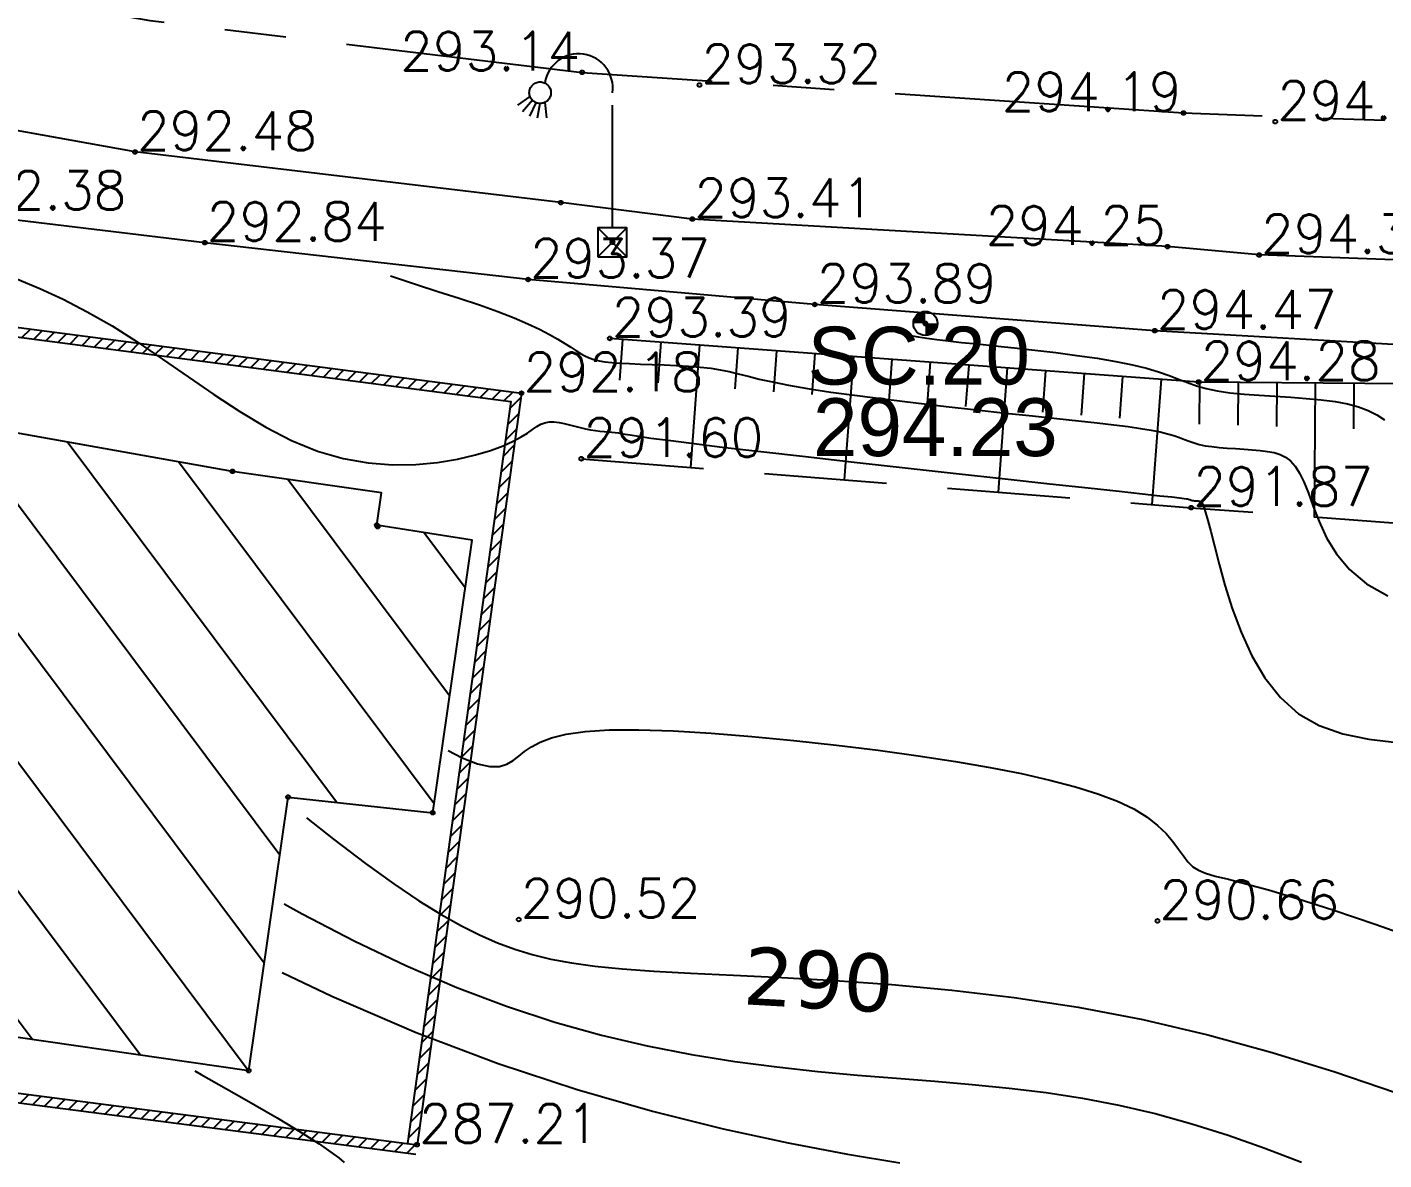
# Model space of a CAD drawing. Extents: x 524954 to 526204, y 9523489 to 9524010.
# Drawn here: x 525824.67 to 525859.84, y 9523770.25 to 9523799.6 of the extents above; entities that cross this region are included whole.
import ezdxf
from ezdxf.enums import TextEntityAlignment as Align

# ---------------------------------------------------------------- set-up
doc = ezdxf.new("R2010")
doc.units = 0
doc.header["$PDMODE"] = 33
doc.header["$PDSIZE"] = 0.1
doc.linetypes.add('AXES2', pattern=[28.575, 19.05, -3.175, 3.175, -3.175])
doc.linetypes.add('CACHE2', pattern=[4.7625, 3.175, -1.5875])
for name, color, linetype in [('Axe_Route_Existante', 1, 'AXES2'), ('Bas_Talus', 40, 'CACHE2'), ('Bati', 6, 'Continuous'), ('Bati_H', 1, 'Continuous'), ('Bord_Route_Existante', 6, 'Continuous'), ('Cloture', 7, 'Continuous'), ('CN_01_00', 3, 'Continuous'), ('CN_02_00', 4, 'Continuous'), ('CN_10_00', 1, 'Continuous'), ('Cotation Courbes de niveau', 7, 'Continuous'), ('Haut_Talus', 30, 'Continuous'), ('Murs', 1, 'Continuous'), ('Réseau_Electrique', 1, 'CACHE2'), ('Talus', 2, 'Continuous'), ('TopoAlt', 3, 'Continuous'), ('TopoAlt polygo', 7, 'Continuous'), ('TOPOJIS', 7, 'Continuous'), ('TOPOJIS polygo', 1, 'Continuous'), ('TopoMat polygo', 1, 'Continuous')]:
    doc.layers.add(name, color=color, linetype=linetype)
doc.layers.add('Trottoir', color=7, linetype='Continuous', true_color=0xff6666)
doc.styles.add('Arial 1.0', font='arial.ttf', dxfattribs={"width": 0.99, "height": 1})
doc.styles.add('Simplex 1.0', font='Simplex.shx', dxfattribs={"width": 0.99, "height": 1})
doc.styles.add('Verdana 1.0', font='verdana.ttf', dxfattribs={"width": 0.99, "height": 1})
pattern_1 = [(45, (0, 0), (-0.1767766952966, 0.1767766952966), [])]

# ---------------------------------------------------------------- blocks, each defined once
blk = doc.blocks.new('TCPOINT M')
at = {"color": 0}
blk.add_point((0, 0), dxfattribs=at)
at = {"layer": 'TopoAlt', "style": 'Simplex 1.0', "width": 0.99}
blk.add_attdef('ALT', (0.15, 0.15), '', height=1, dxfattribs=at)
blk = doc.blocks.new('l006')
at = {"color": 0, "linetype": 'Continuous'}
for p, q in [((-0.374983, 0.374983), (0.374983, -0.374983)), ((0.374983, 0.374983), (-0.374983, -0.374983))]:
    blk.add_line(p, q, dxfattribs=at)
at = {"color": 0}
for points in [[(0, 0.374983), (0, 3.874983)], [(-2.13811, 3.780655), (-2.462092, 3.556373)], [(-2.076053, 3.680811), (-2.327604, 3.38372)], [(-1.982361, 3.616916), (-2.1506, 3.266515)], [(-1.881771, 3.595557), (-1.952051, 3.211468)], [(-1.751571, 3.624204), (-1.711147, 3.227417)]]:
    blk.add_lwpolyline(points, dxfattribs=at)
at = {"color": 0, "linetype": 'Continuous'}
blk.add_lwpolyline([(-0.374983, -0.374983), (0.374983, -0.374983), (0.374983, 0.374983), (-0.374983, 0.374983)], close=True, dxfattribs=at)
at = {"color": 0}
blk.add_circle((-1.875, 3.874983), 0.279508, dxfattribs=at)
blk.add_arc((-0.875, 3.999983), 0.883883, 351.869898, 171.869898, dxfattribs=at)
blk = doc.blocks.new('TCPOINT polygo')
at = {"color": 0, "const_width": 0.075}
blk.add_lwpolyline([(0, 0.0375, 1), (0, -0.0375, 1)], format="xyb", close=True, dxfattribs=at)
at = {"color": 0}
blk.add_point((0, 0), dxfattribs=at)
at = {"layer": 'TopoAlt polygo', "style": 'Arial 1.0', "width": 0.99}
blk.add_attdef('ALT', (0.15, 0.15), '', height=2, dxfattribs=at)
at = {"layer": 'TopoMat polygo', "style": 'Arial 1.0', "width": 0.99}
blk.add_attdef('MAT', text='', height=2, dxfattribs=at).set_placement((0.15, -2.5), align=Align.TOP_LEFT)
blk = doc.blocks.new('t014')
at = {"color": 0, "const_width": 1.249375}
for points in [[(0, 0.625313, 0.414214), (-0.625313, 0, 1)], [(0, -0.625312, 0.414214), (0.625313, 0, 0.414214)]]:
    blk.add_lwpolyline(points, format="xyb", dxfattribs=at)
at = {"color": 0}
blk.add_circle((0, 0), 1.25, dxfattribs=at)

msp = doc.modelspace()

# ---------------------------------------------------------------- hatches: boundary and pattern name
at = {"layer": 'Bati_H'}
h = msp.add_hatch(dxfattribs=at)
h.set_pattern_fill('_U', color=256, scale=2, angle=126.7841, style=0, pattern_type=0)
h.set_pattern_definition([(126.784066204, (0, 0), (-1.60179585354, -1.1976017884), [])])
h.paths.add_polyline_path([(525830.413, 9523772.56), (525831.437, 9523779.649), (525835.184, 9523779.243), (525836.204, 9523786.309), (525833.735, 9523786.698), (525833.855, 9523787.529), (525829.992, 9523788.089), (525824.374, 9523789.089), (525822.175, 9523773.859), (525822.159, 9523773.752)])
at = {"layer": 'Murs'}
h = msp.add_hatch(dxfattribs=at)
h.set_pattern_fill('_U', color=256, scale=0.25, angle=45, style=0, pattern_type=0)
h.set_pattern_definition(pattern_1)
h.paths.add_polyline_path([(525813.855, 9523773.345), (525816.379, 9523792.871), (525837.487, 9523790.115), (525834.777, 9523770.641), (525834.529, 9523770.675), (525837.205, 9523789.9), (525816.595, 9523792.591), (525814.103, 9523773.313)])
h = msp.add_hatch(dxfattribs=at)
h.set_pattern_fill('_U', color=256, scale=0.25, angle=45, style=0, pattern_type=0)
h.set_pattern_definition(pattern_1)
h.paths.add_polyline_path([(525828.739, 9523750.601), (525810.164, 9523754.498), (525814.103, 9523773.313), (525834.777, 9523770.641), (525834.745, 9523770.393), (525814.3, 9523773.035), (525810.46, 9523754.692), (525828.79, 9523750.846)])

# ---------------------------------------------------------------- linework, layer by layer
at = {"layer": 'Axe_Route_Existante', "ltscale": 0.5, "flags": 128}
msp.add_lwpolyline([(525586.699, 9523773.004), (525594.438, 9523777.106), (525618.223, 9523789.407), (525625.013, 9523793.73), (525631.595, 9523797.596), (525637.632, 9523800.898), (525652.791, 9523807.42), (525669.106, 9523811.823), (525685.979, 9523814.884), (525693.088, 9523815.654), (525707.454, 9523816.694), (525717.039, 9523816.84), (525725.297, 9523816.644), (525729.698, 9523816.378), (525741.406, 9523815.177), (525741.84, 9523815.117), (525749.699, 9523813.877), (525775.145, 9523809.302), (525803.422, 9523804.201), (525817.048, 9523801.682), (525827.851, 9523799.771), (525839.056, 9523798.429), (525854.65, 9523797.376), (525870.172, 9523796.814), (525884.208, 9523797.02), (525899.003, 9523797.789), (525917.125, 9523799.773), (525932.341, 9523803.156), (525937.747, 9523804.809), (525941.803, 9523806.256), (525947.141, 9523808.768), (525964.848, 9523819.198), (525980.541, 9523832.453), (525991.817, 9523846.401), (526001.896, 9523863.645), (526032.968, 9523917.472), (526051.53, 9523951.634), (526076.259, 9523995.188)], dxfattribs=at)
at = {"layer": 'Bas_Talus', "flags": 128}
msp.add_lwpolyline([(525839.037, 9523788.415), (525854.848, 9523787.148), (525871.519, 9523785.902), (525879.904, 9523785.426)], dxfattribs=at)
at = {"layer": 'Bati', "flags": 128}
msp.add_lwpolyline([(525830.413, 9523772.56), (525831.437, 9523779.649), (525835.184, 9523779.243), (525836.204, 9523786.309), (525833.735, 9523786.698), (525833.855, 9523787.529), (525829.992, 9523788.089), (525824.374, 9523789.089), (525822.175, 9523773.859), (525822.159, 9523773.752)], close=True, dxfattribs=at)
at = {"layer": 'Bord_Route_Existante', "flags": 128}
msp.add_lwpolyline([(525884.152, 9523793.467), (525869.882, 9523793.206), (525856.608, 9523793.696), (525854.234, 9523793.913), (525841.914, 9523794.627), (525838.504, 9523795.053), (525827.467, 9523796.366), (525816.218, 9523798.392), (525803.195, 9523800.73), (525774.527, 9523805.903), (525748.816, 9523810.429), (525741.663, 9523811.609), (525729.63, 9523812.83), (525724.918, 9523813.109), (525716.953, 9523813.279), (525707.671, 9523813.078)], dxfattribs=at)
at = {"layer": 'Cloture', "elevation": 292.18, "flags": 128}
for points in [[(525813.855, 9523773.345), (525816.379, 9523792.871), (525837.487, 9523790.115), (525834.777, 9523770.641)], [(525814.103, 9523773.313), (525816.595, 9523792.591), (525837.205, 9523789.9), (525834.529, 9523770.675)]]:
    msp.add_lwpolyline(points, dxfattribs=at)
at = {"layer": 'Cloture', "flags": 128}
for points in [[(525828.739, 9523750.601), (525810.164, 9523754.498), (525814.103, 9523773.313), (525834.777, 9523770.641)], [(525828.79, 9523750.846), (525810.46, 9523754.692), (525814.3, 9523773.035), (525834.745, 9523770.393)]]:
    msp.add_lwpolyline(points, dxfattribs=at)
at = {"layer": 'CN_01_00', "flags": 128}
for points, elevation in [([(525834.087, 9523793.159), (525834.242, 9523793.104), (525834.767, 9523792.929), (525835.317, 9523792.752), (525835.867, 9523792.574), (525836.394, 9523792.4), (525836.876, 9523792.231), (525837.295, 9523792.069), (525837.653, 9523791.916), (525837.956, 9523791.773), (525838.212, 9523791.639), (525838.427, 9523791.516), (525838.608, 9523791.404), (525838.762, 9523791.305), (525838.895, 9523791.218), (525839.015, 9523791.143), (525839.129, 9523791.081), (525839.242, 9523791.03), (525839.362, 9523790.988), (525839.495, 9523790.954), (525839.647, 9523790.928), (525839.827, 9523790.908), (525840.039, 9523790.892), (525840.289, 9523790.88), (525840.569, 9523790.87), (525840.871, 9523790.86), (525841.186, 9523790.849), (525841.504, 9523790.835), (525841.818, 9523790.817), (525842.116, 9523790.793), (525842.392, 9523790.762), (525842.639, 9523790.721), (525842.871, 9523790.673), (525843.105, 9523790.616), (525843.358, 9523790.552), (525843.647, 9523790.482), (525843.99, 9523790.405), (525844.403, 9523790.323), (525844.904, 9523790.236), (525845.504, 9523790.145), (525846.185, 9523790.052), (525846.927, 9523789.957), (525847.705, 9523789.863), (525848.498, 9523789.772), (525849.282, 9523789.684), (525850.036, 9523789.601), (525850.736, 9523789.526), (525851.365, 9523789.459), (525851.922, 9523789.399), (525852.413, 9523789.345), (525852.842, 9523789.295), (525853.214, 9523789.248), (525853.535, 9523789.203), (525853.809, 9523789.158), (525854.04, 9523789.112), (525854.234, 9523789.064), (525854.399, 9523789.014), (525854.543, 9523788.963), (525854.672, 9523788.914), (525854.795, 9523788.868), (525854.92, 9523788.824), (525855.055, 9523788.786), (525855.206, 9523788.754), (525855.381, 9523788.729), (525855.575, 9523788.71), (525855.783, 9523788.694), (525855.998, 9523788.68), (525856.216, 9523788.666), (525856.431, 9523788.651), (525856.636, 9523788.631), (525856.826, 9523788.607), (525856.997, 9523788.574), (525857.15, 9523788.526), (525857.29, 9523788.457), (525857.418, 9523788.358), (525857.539, 9523788.223), (525857.655, 9523788.045), (525857.77, 9523787.815), (525857.887, 9523787.528), (525858.012, 9523787.18), (525858.162, 9523786.787), (525858.355, 9523786.369), (525858.611, 9523785.948), (525858.948, 9523785.542), (525859.387, 9523785.173), (525859.945, 9523784.86)], 293), ([(525835.585, 9523780.858), (525835.946, 9523780.666), (525836.349, 9523780.507), (525836.665, 9523780.439), (525836.912, 9523780.443), (525837.106, 9523780.502), (525837.268, 9523780.595), (525837.414, 9523780.707), (525837.565, 9523780.829), (525837.742, 9523780.953), (525837.967, 9523781.074), (525838.26, 9523781.185), (525838.642, 9523781.278), (525839.134, 9523781.348), (525839.758, 9523781.387), (525840.525, 9523781.391), (525841.416, 9523781.362), (525842.402, 9523781.304), (525843.456, 9523781.221), (525844.548, 9523781.117), (525845.65, 9523780.996), (525846.734, 9523780.862), (525847.772, 9523780.719), (525848.74, 9523780.571), (525849.632, 9523780.417), (525850.448, 9523780.257), (525851.186, 9523780.09), (525851.847, 9523779.915), (525852.43, 9523779.733), (525852.933, 9523779.541), (525853.356, 9523779.34), (525853.701, 9523779.13), (525853.977, 9523778.916), (525854.197, 9523778.702), (525854.373, 9523778.495), (525854.518, 9523778.301), (525854.644, 9523778.124), (525854.763, 9523777.97), (525854.888, 9523777.845), (525855.033, 9523777.751), (525855.22, 9523777.676), (525855.471, 9523777.603), (525855.81, 9523777.517), (525856.262, 9523777.403), (525856.848, 9523777.243), (525857.592, 9523777.023), (525858.519, 9523776.727), (525859.639, 9523776.345), (525860.914, 9523775.893)], 291), ([(525831.334, 9523776.878), (525831.797, 9523776.621), (525833.148, 9523775.921), (525834.491, 9523775.28), (525835.811, 9523774.712), (525837.096, 9523774.226), (525838.346, 9523773.818), (525839.562, 9523773.479), (525840.744, 9523773.202), (525841.895, 9523772.977), (525843.014, 9523772.797), (525844.104, 9523772.654), (525845.165, 9523772.539), (525846.198, 9523772.445), (525847.209, 9523772.362), (525848.198, 9523772.283), (525849.172, 9523772.201), (525850.132, 9523772.106), (525851.083, 9523771.991), (525852.028, 9523771.848), (525852.971, 9523771.668), (525853.914, 9523771.446), (525854.859, 9523771.184), (525855.806, 9523770.884), (525856.754, 9523770.552), (525857.704, 9523770.191)], 289), ([(525829.014, 9523772.554), (525829.183, 9523772.461), (525830.3, 9523771.832), (525831.155, 9523771.335), (525831.788, 9523770.951), (525832.237, 9523770.662), (525832.544, 9523770.45), (525832.748, 9523770.296), (525832.888, 9523770.183)], 287)]:
    msp.add_lwpolyline(points, dxfattribs=dict(at, elevation=elevation))
at = {"layer": 'CN_02_00', "flags": 128}
for points, elevation in [([(525824.42, 9523793.073), (525824.995, 9523792.83), (525825.6, 9523792.549), (525826.229, 9523792.227), (525826.872, 9523791.858), (525827.524, 9523791.444), (525828.183, 9523790.998), (525828.846, 9523790.537), (525829.513, 9523790.078), (525830.183, 9523789.639), (525830.854, 9523789.237), (525831.524, 9523788.89), (525832.193, 9523788.614), (525832.859, 9523788.422), (525833.512, 9523788.308), (525834.145, 9523788.261), (525834.748, 9523788.269), (525835.312, 9523788.321), (525835.829, 9523788.407), (525836.29, 9523788.515), (525836.685, 9523788.633), (525837.008, 9523788.752), (525837.268, 9523788.869), (525837.475, 9523788.98), (525837.64, 9523789.082), (525837.773, 9523789.173), (525837.886, 9523789.249), (525837.989, 9523789.309), (525838.092, 9523789.35), (525838.206, 9523789.369), (525838.328, 9523789.37), (525838.458, 9523789.355), (525838.594, 9523789.33), (525838.732, 9523789.297), (525838.872, 9523789.261), (525839.01, 9523789.224), (525839.145, 9523789.192), (525839.275, 9523789.165), (525839.4, 9523789.146), (525839.518, 9523789.131), (525839.629, 9523789.119), (525839.733, 9523789.11), (525839.829, 9523789.103), (525839.917, 9523789.095), (525839.996, 9523789.086), (525840.07, 9523789.074), (525840.163, 9523789.057), (525840.304, 9523789.033), (525840.519, 9523788.999), (525840.837, 9523788.953), (525841.286, 9523788.893), (525841.894, 9523788.816), (525842.69, 9523788.72), (525843.687, 9523788.603), (525844.845, 9523788.471), (525846.112, 9523788.329), (525847.432, 9523788.182), (525848.753, 9523788.037), (525850.02, 9523787.897), (525851.179, 9523787.77), (525852.178, 9523787.661), (525852.976, 9523787.575), (525853.585, 9523787.508), (525854.032, 9523787.459), (525854.343, 9523787.425), (525854.545, 9523787.402), (525854.663, 9523787.388), (525854.725, 9523787.38), (525854.755, 9523787.374), (525854.778, 9523787.368), (525854.797, 9523787.362), (525854.813, 9523787.357), (525854.828, 9523787.351), (525854.842, 9523787.346), (525854.857, 9523787.341), (525854.872, 9523787.336), (525854.89, 9523787.333), (525854.91, 9523787.33), (525854.932, 9523787.328), (525854.956, 9523787.326), (525854.981, 9523787.324), (525855.006, 9523787.323), (525855.03, 9523787.321), (525855.054, 9523787.319), (525855.076, 9523787.316), (525855.096, 9523787.31), (525855.117, 9523787.29), (525855.143, 9523787.244), (525855.175, 9523787.158), (525855.219, 9523787.019), (525855.277, 9523786.815), (525855.353, 9523786.532), (525855.449, 9523786.157), (525855.57, 9523785.685), (525855.721, 9523785.136), (525855.909, 9523784.539), (525856.141, 9523783.922), (525856.422, 9523783.312), (525856.759, 9523782.737), (525857.158, 9523782.227), (525857.626, 9523781.808), (525858.168, 9523781.5), (525858.778, 9523781.289), (525859.45, 9523781.152), (525860.179, 9523781.067)], 292), ([(525846.987, 9523791.782), (525847.065, 9523791.748), (525847.225, 9523791.694), (525847.391, 9523791.648), (525847.57, 9523791.607), (525847.767, 9523791.571), (525847.991, 9523791.537), (525848.249, 9523791.504), (525848.547, 9523791.469), (525848.893, 9523791.432), (525849.294, 9523791.39), (525849.753, 9523791.343), (525850.259, 9523791.29), (525850.794, 9523791.23), (525851.341, 9523791.165), (525851.884, 9523791.095), (525852.407, 9523791.019), (525852.893, 9523790.937), (525853.324, 9523790.85), (525853.691, 9523790.759), (525854.002, 9523790.665), (525854.272, 9523790.57), (525854.516, 9523790.477), (525854.748, 9523790.389), (525854.984, 9523790.308), (525855.237, 9523790.236), (525855.523, 9523790.176), (525855.852, 9523790.128), (525856.218, 9523790.092), (525856.609, 9523790.062), (525857.016, 9523790.036), (525857.427, 9523790.01), (525857.831, 9523789.98), (525858.217, 9523789.944), (525858.576, 9523789.897), (525858.897, 9523789.837), (525859.183, 9523789.762), (525859.437, 9523789.669), (525859.661, 9523789.558), (525859.858, 9523789.427)], 294), ([(525831.281, 9523775.1), (525832.571, 9523774.49), (525834.756, 9523773.551), (525836.884, 9523772.746), (525838.932, 9523772.07), (525840.88, 9523771.51), (525842.71, 9523771.053), (525844.402, 9523770.685), (525845.936, 9523770.395), (525847.295, 9523770.169)], 288)]:
    msp.add_lwpolyline(points, dxfattribs=dict(at, elevation=elevation))
at = {"layer": 'CN_10_00', "elevation": 290, "flags": 128}
msp.add_lwpolyline([(525831.911, 9523779.111), (525832.611, 9523778.558), (525833.444, 9523777.927), (525834.178, 9523777.398), (525834.827, 9523776.961), (525835.406, 9523776.602), (525835.929, 9523776.309), (525836.411, 9523776.07), (525836.865, 9523775.873), (525837.309, 9523775.707), (525837.761, 9523775.567), (525838.244, 9523775.449), (525838.779, 9523775.351), (525839.388, 9523775.269), (525840.092, 9523775.2), (525840.912, 9523775.14), (525841.871, 9523775.086), (525842.984, 9523775.034), (525844.236, 9523774.974), (525845.609, 9523774.897), (525847.083, 9523774.791), (525848.638, 9523774.648), (525850.255, 9523774.455), (525851.914, 9523774.204), (525853.595, 9523773.884), (525855.278, 9523773.488), (525856.944, 9523773.031), (525858.573, 9523772.528), (525860.145, 9523771.996)], dxfattribs=at)
at = {"layer": 'Haut_Talus', "flags": 128}
msp.add_lwpolyline([(525882.053, 9523790.199), (525875.076, 9523790.543), (525863.662, 9523790.331), (525855.04, 9523790.404), (525839.776, 9523791.534)], dxfattribs=at)
at = {"layer": 'Talus'}
for p, q in [((525840.104, 9523791.51), (525840.026, 9523790.456)), ((525841.101, 9523791.436), (525841.023, 9523790.38)), ((525842.099, 9523791.362), (525841.864, 9523788.189)), ((525843.096, 9523791.288), (525843.018, 9523790.228)), ((525844.093, 9523791.214), (525844.015, 9523790.153)), ((525845.091, 9523791.141), (525845.012, 9523790.077)), ((525846.088, 9523791.067), (525845.851, 9523787.869)), ((525847.085, 9523790.993), (525847.006, 9523789.925)), ((525848.082, 9523790.919), (525848.003, 9523789.849)), ((525849.08, 9523790.845), (525849, 9523789.773)), ((525850.077, 9523790.772), (525849.839, 9523787.549)), ((525851.074, 9523790.698), (525850.995, 9523789.622)), ((525852.071, 9523790.624), (525851.992, 9523789.546)), ((525853.069, 9523790.55), (525852.989, 9523789.47)), ((525854.066, 9523790.477), (525853.826, 9523787.23)), ((525855.063, 9523790.404), (525855.054, 9523789.314)), ((525856.063, 9523790.396), (525856.054, 9523789.284)), ((525857.063, 9523790.387), (525857.054, 9523789.253)), ((525858.063, 9523790.379), (525858.034, 9523786.91)), ((525859.063, 9523790.37), (525859.053, 9523789.192))]:
    msp.add_line(p, q, dxfattribs=at)
at = {"layer": 'Trottoir', "flags": 128}
msp.add_lwpolyline([(525911.085, 9523793.428), (525906.321, 9523792.844), (525900.494, 9523792.338), (525894.562, 9523791.839), (525886.49, 9523791.502), (525879.099, 9523791.58), (525875.256, 9523791.35), (525868.808, 9523790.83), (525860.84, 9523791.337), (525853.905, 9523791.734), (525845.09, 9523792.412), (525837.656, 9523793.061), (525829.276, 9523794.015), (525822.525, 9523794.821), (525807.052, 9523797.465), (525798.435, 9523799.091), (525795.981, 9523799.369), (525792.097, 9523800.022), (525791.124, 9523800.454), (525783.535, 9523802.027), (525773.703, 9523803.861), (525752.466, 9523807.128)], dxfattribs=at)

# ---------------------------------------------------------------- block references
at = {"layer": 'Réseau_Electrique'}
msp.add_blockref('l006', (525839.843, 9523794.026, 293.45), dxfattribs=at)
at = {"layer": 'TOPOJIS'}
ref = msp.add_blockref('TCPOINT M', (525839.056, 9523798.429, 293.14), dxfattribs=at)
ref.add_attrib('ALT', '293.14', dxfattribs={"layer": 'TopoAlt', "height": 1, "style": 'Simplex 1.0', "width": 0.99}).set_placement((525839.006, 9523798.479, 293.14), align=Align.RIGHT)
ref = msp.add_blockref('TCPOINT M', (525842.099, 9523798.101, 293.32), dxfattribs=at)
ref.add_attrib('ALT', '293.32', (525842.149, 9523798.151, 293.32), dxfattribs={"layer": 'TopoAlt', "height": 1, "style": 'Simplex 1.0', "width": 0.99})
ref = msp.add_blockref('TCPOINT M', (525854.65, 9523797.376, 294.19), dxfattribs=at)
ref.add_attrib('ALT', '294.19', dxfattribs={"layer": 'TopoAlt', "height": 1, "style": 'Simplex 1.0', "width": 0.99}).set_placement((525854.6, 9523797.426, 294.19), align=Align.RIGHT)
ref = msp.add_blockref('TCPOINT M', (525857.027, 9523797.151, 294.3), dxfattribs=at)
ref.add_attrib('ALT', '294.30', (525857.077, 9523797.201, 294.3), dxfattribs={"layer": 'TopoAlt', "height": 1, "style": 'Simplex 1.0', "width": 0.99})
ref = msp.add_blockref('TCPOINT M', (525827.467, 9523796.366, 292.48), dxfattribs=at)
ref.add_attrib('ALT', '292.48', (525827.517, 9523796.416, 292.48), dxfattribs={"layer": 'TopoAlt', "height": 1, "style": 'Simplex 1.0', "width": 0.99})
ref = msp.add_blockref('TCPOINT M', (525822.525, 9523794.821, 292.38), dxfattribs=at)
ref.add_attrib('ALT', '292.38', (525822.575, 9523794.871, 292.38), dxfattribs={"layer": 'TopoAlt', "height": 1, "style": 'Simplex 1.0', "width": 0.99})
ref = msp.add_blockref('TCPOINT M', (525841.914, 9523794.627, 293.41), dxfattribs=at)
ref.add_attrib('ALT', '293.41', (525841.964, 9523794.677, 293.41), dxfattribs={"layer": 'TopoAlt', "height": 1, "style": 'Simplex 1.0', "width": 0.99})
for p in [(525838.504, 9523795.053, 293.2), (525839.843, 9523794.026, 293.45), (525829.992, 9523788.089), (525833.735, 9523786.698), (525833.756, 9523786.657), (525831.437, 9523779.649), (525835.184, 9523779.243), (525830.413, 9523772.56)]:
    msp.add_blockref('TCPOINT M', p, dxfattribs=at)
ref = msp.add_blockref('TCPOINT M', (525829.276, 9523794.015, 292.84), dxfattribs=at)
ref.add_attrib('ALT', '292.84', (525829.326, 9523794.065, 292.84), dxfattribs={"layer": 'TopoAlt', "height": 1, "style": 'Simplex 1.0', "width": 0.99})
ref = msp.add_blockref('TCPOINT M', (525854.234, 9523793.913, 294.25), dxfattribs=at)
ref.add_attrib('ALT', '294.25', dxfattribs={"layer": 'TopoAlt', "height": 1, "style": 'Simplex 1.0', "width": 0.99}).set_placement((525854.184, 9523793.963, 294.25), align=Align.RIGHT)
ref = msp.add_blockref('TCPOINT M', (525856.608, 9523793.696, 294.37), dxfattribs=at)
ref.add_attrib('ALT', '294.37', (525856.658, 9523793.746, 294.37), dxfattribs={"layer": 'TopoAlt', "height": 1, "style": 'Simplex 1.0', "width": 0.99})
ref = msp.add_blockref('TCPOINT M', (525837.656, 9523793.061, 293.37), dxfattribs=at)
ref.add_attrib('ALT', '293.37', (525837.706, 9523793.111, 293.37), dxfattribs={"layer": 'TopoAlt', "height": 1, "style": 'Simplex 1.0', "width": 0.99})
ref = msp.add_blockref('TCPOINT M', (525845.09, 9523792.412, 293.89), dxfattribs=at)
ref.add_attrib('ALT', '293.89', (525845.14, 9523792.462, 293.89), dxfattribs={"layer": 'TopoAlt', "height": 1, "style": 'Simplex 1.0', "width": 0.99})
ref = msp.add_blockref('TCPOINT M', (525853.905, 9523791.734, 294.47), dxfattribs=at)
ref.add_attrib('ALT', '294.47', (525853.955, 9523791.784, 294.47), dxfattribs={"layer": 'TopoAlt', "height": 1, "style": 'Simplex 1.0', "width": 0.99})
ref = msp.add_blockref('TCPOINT M', (525839.776, 9523791.534, 293.39), dxfattribs=at)
ref.add_attrib('ALT', '293.39', (525839.826, 9523791.584, 293.39), dxfattribs={"layer": 'TopoAlt', "height": 1, "style": 'Simplex 1.0', "width": 0.99})
ref = msp.add_blockref('TCPOINT M', (525855.04, 9523790.404, 294.28), dxfattribs=at)
ref.add_attrib('ALT', '294.28', (525855.09, 9523790.454, 294.28), dxfattribs={"layer": 'TopoAlt', "height": 1, "style": 'Simplex 1.0', "width": 0.99})
ref = msp.add_blockref('TCPOINT M', (525837.487, 9523790.115, 292.18), dxfattribs=at)
ref.add_attrib('ALT', '292.18', (525837.537, 9523790.165, 292.18), dxfattribs={"layer": 'TopoAlt', "height": 1, "style": 'Simplex 1.0', "width": 0.99})
ref = msp.add_blockref('TCPOINT M', (525839.037, 9523788.415, 291.6), dxfattribs=at)
ref.add_attrib('ALT', '291.60', (525839.087, 9523788.465, 291.6), dxfattribs={"layer": 'TopoAlt', "height": 1, "style": 'Simplex 1.0', "width": 0.99})
ref = msp.add_blockref('TCPOINT M', (525854.848, 9523787.148, 291.87), dxfattribs=at)
ref.add_attrib('ALT', '291.87', (525854.898, 9523787.198, 291.87), dxfattribs={"layer": 'TopoAlt', "height": 1, "style": 'Simplex 1.0', "width": 0.99})
ref = msp.add_blockref('TCPOINT M', (525837.414, 9523776.477, 290.52), dxfattribs=at)
ref.add_attrib('ALT', '290.52', (525837.464, 9523776.527, 290.52), dxfattribs={"layer": 'TopoAlt', "height": 1, "style": 'Simplex 1.0', "width": 0.99})
ref = msp.add_blockref('TCPOINT M', (525853.972, 9523776.44, 290.66), dxfattribs=at)
ref.add_attrib('ALT', '290.66', (525854.022, 9523776.49, 290.66), dxfattribs={"layer": 'TopoAlt', "height": 1, "style": 'Simplex 1.0', "width": 0.99})
ref = msp.add_blockref('TCPOINT M', (525834.777, 9523770.641, 287.21), dxfattribs=at)
ref.add_attrib('ALT', '287.21', (525834.827, 9523770.691, 287.21), dxfattribs={"layer": 'TopoAlt', "height": 1, "style": 'Simplex 1.0', "width": 0.99})
at = {"layer": 'TOPOJIS polygo'}
ref = msp.add_blockref('TCPOINT polygo', (525847.956, 9523791.921, 294.23), dxfattribs=at)
ref.add_attrib('MAT', 'SC.20', (525844.902, 9523790.338, 294.23), dxfattribs={"layer": 'TopoMat polygo', "height": 1.5, "style": 'Arial 1.0', "width": 0.99})
ref.add_attrib('ALT', '294.23', dxfattribs={"layer": 'TopoAlt polygo', "height": 1.5, "style": 'Arial 1.0', "width": 0.99}).set_placement((525845.042, 9523789.983, 294.23), align=Align.TOP_LEFT)
at = {"layer": 'TOPOJIS polygo', "xscale": 0.25, "yscale": 0.25, "zscale": 0.25}
msp.add_blockref('t014', (525847.956, 9523791.921, 294.227), dxfattribs=at)

# ---------------------------------------------------------------- texts
at = {"layer": 'Cotation Courbes de niveau', "style": 'Verdana 1.0', "width": 0.99}
msp.add_text('290', height=1.5, rotation=356.7742, dxfattribs=at).set_placement((525845.19, 9523774.92, 290), align=Align.MIDDLE_CENTER)

doc.saveas('drawing.dxf')
